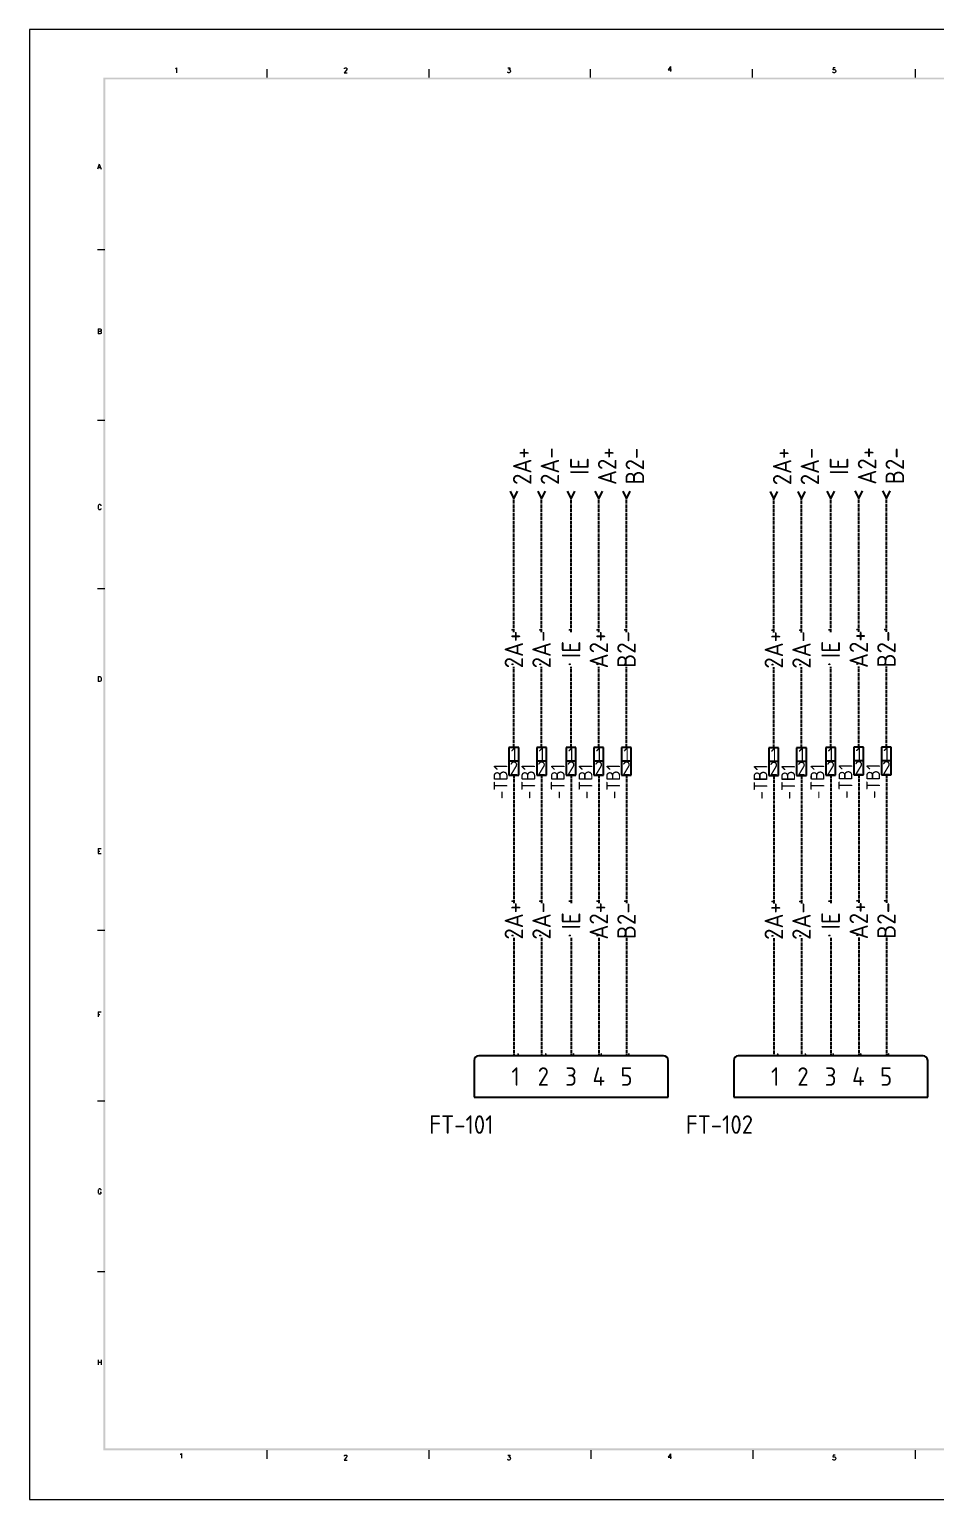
# Model space of a CAD drawing. Header units: millimetres. Extents: x 67033 to 212947, y 35102 to 335921.
# Drawn here: x 75507 to 78782, y 149414 to 154724 of the extents above; entities that cross this region are included whole.
import ezdxf
from ezdxf.enums import TextEntityAlignment as Align

# ---------------------------------------------------------------- set-up
doc = ezdxf.new("R2010")
doc.units = ezdxf.units.MM
doc.linetypes.add('ACAD_ISO02W100', pattern=[15, 12, -3])
for name, color, linetype in [('BORDER', 7, 'Continuous'), ('DESC', 1, 'Continuous'), ('MISC', 2, 'Continuous'), ('RED_2.5mm^2', 1, 'Continuous'), ('SYMS', 7, 'Continuous'), ('TAGS', 51, 'Continuous'), ('TERMS', 4, 'Continuous')]:
    doc.layers.add(name, color=color, linetype=linetype)
doc.styles.add('ROMANS', font='romans.shx', dxfattribs={"height": 0.3})
doc.styles.add('WD_IEC', font='isocp2.shx', dxfattribs={"width": 0.9, "height": 4})

# ---------------------------------------------------------------- blocks, each defined once
blk = doc.blocks.new('VCN1_12P_6B1C')
at = {"layer": 'SYMS'}
for p, q in [((-45, 40), (-45, 0)), ((160, 45), (-40, 45)), ((165, 0), (165, 40)), ((-45, 0), (165, 0))]:
    blk.add_line(p, q, dxfattribs=at)
for centre, start, end in [((-40, 40), 90, 180), ((160, 40), 0, 90)]:
    blk.add_arc(centre, 5, start, end, dxfattribs=at)
at = {"layer": 'SYMS', "linetype": 'Continuous', "style": 'WD_IEC', "width": 0.9, "flags": 8}
for tag, p in [('TERMDESC01P', (-3, 51)), ('TERMDESC02P', (27, 51)), ('TERMDESC03P', (57, 51)), ('TERMDESC04P', (87, 51)), ('TERMDESC05P', (117, 51))]:
    blk.add_attdef(tag, p, '', height=6, rotation=90, dxfattribs=at)
at = {"layer": 'SYMS', "style": 'WD_IEC'}
for tag, p in [('X2WIRE01P', (3, 51)), ('X2WIRE02P', (33, 51)), ('X2WIRE03P', (63, 51)), ('X2WIRE04P', (93, 51)), ('X2WIRE05P', (123, 51))]:
    blk.add_attdef(tag, text='', height=6, rotation=90, dxfattribs=at).set_placement(p, align=Align.TOP_LEFT)
for tag, p in [('X2_TINY_DOT_DONT_REMOVE_01P', (0, 45)), ('X2_TINY_DOT_DONT_REMOVE_02P', (30, 45)), ('X2_TINY_DOT_DONT_REMOVE_03P', (60, 45)), ('X2_TINY_DOT_DONT_REMOVE_04P', (90, 45)), ('X2_TINY_DOT_DONT_REMOVE_05P', (120, 45))]:
    blk.add_attdef(tag, p, '', height=0.03, dxfattribs=at)
at = {"layer": 'SYMS', "style": 'WD_IEC', "flags": 1}
for tag, p, height in [('X2TERM01P', (0, 45), 0.96), ('X2TERM02P', (30, 45), 0.96), ('X2TERM03P', (60, 45), 0.96), ('X2TERM04P', (90, 45), 0.96), ('X2TERM05P', (120, 45), 0.96), ('MFG', (8.2, 12), 4.5), ('CAT', (8.2, 4.5), 4.5), ('ACE_FLAG', (0, -5.3), 0.96), ('ASSYCODE', (8.2, -8.2), 3), ('CATDESC', (8.2, -17.2), 3)]:
    blk.add_attdef(tag, p, '', height=height, dxfattribs=at)
at = {"layer": 'SYMS', "style": 'WD_IEC'}
for tag, p in [('INST', (-24, 22.2)), ('LOC', (-24, 13.8)), ('DESC1', (-24, -3.3)), ('TAG1', (-24, 5.4)), ('DESC2', (-24, -13.8)), ('DESC3', (-24, -24.3)), ('XREF', (-24, -34.8))]:
    blk.add_attdef(tag, text='', height=7.5, dxfattribs=at).set_placement(p, align=Align.RIGHT)
for tag, p in [('TERM01P', (0, 22.5)), ('TERM02P', (30, 22.5)), ('TERM03P', (60, 22.5)), ('TERM04P', (90, 22.5)), ('TERM05P', (120, 22.5))]:
    blk.add_attdef(tag, text='', height=6, dxfattribs=at).set_placement(p, align=Align.MIDDLE_CENTER)
at = {"layer": 'SYMS', "style": 'WD_IEC', "width": 0.9, "flags": 1}
for tag, p in [('X1LINK', (144, 22.5)), ('FAMILY', (-4.4, 2.9)), ('GENDER', (-4.2, -7)), ('WDBLKNAM', (-4.2, -12.4))]:
    blk.add_attdef(tag, p, '', height=1.5, dxfattribs=at)
blk = doc.blocks.new('VSP1001')
for p, q in [((1.75, 5), (-1.75, 5)), ((-1.75, 5), (-1.75, -5)), ((1.75, -5), (1.75, 5)), ((1.75, 0), (-1.75, 0)), ((-1.75, -5), (1.75, -5))]:
    blk.add_line(p, q)
at = {"linetype": 'Continuous', "style": 'WD_IEC', "width": 0.9, "flags": 8}
blk.add_attdef('TERMDESC01', (-1, 6), '', height=2, rotation=90, dxfattribs=at)
blk.add_attdef('X2WIRE01', text='', height=2, rotation=90, dxfattribs=at).set_placement((1, 6), align=Align.TOP_LEFT)
at = {"style": 'WD_IEC'}
for tag, p in [('INST', (-4, 5)), ('TAG1', (-4, -1)), ('LOC', (-4, 2)), ('DESC1', (-4, -4.1)), ('DESC3', (-4, -11.6)), ('DESC2', (-4, -7.85))]:
    blk.add_attdef(tag, text='', height=2.5, dxfattribs=at).set_placement(p, align=Align.RIGHT)
for tag, p in [('TERM01', (0, 2.5)), ('TERM02', (0, -2.5))]:
    blk.add_attdef(tag, text='', height=2, dxfattribs=at).set_placement(p, align=Align.MIDDLE_CENTER)
at = {"style": 'WD_IEC', "width": 0.9, "flags": 1}
for tag, p in [('CAT', (-0.96, 0.48)), ('MFG', (-0.88, 1.65)), ('ACE_FLAG', (-0.5, 4.5)), ('X2TERM01', (0, 5)), ('ASSYCODE', (-1.03, -0.58)), ('FAMILY', (-1.03, -1.66)), ('X8TERM02', (0, -5))]:
    blk.add_attdef(tag, p, '', height=0.25, dxfattribs=at)
at = {"linetype": 'Continuous', "style": 'WD_IEC', "width": 0.9, "flags": 8}
blk.add_attdef('TERMDESC02', text='', height=2, rotation=90, dxfattribs=at).set_placement((-1, -6), align=Align.RIGHT)
blk.add_attdef('X8WIRE02', text='', height=2, rotation=90, dxfattribs=at).set_placement((1, -6), align=Align.TOP_RIGHT)
blk = doc.blocks.new('HA1X2Y')
blk.add_lwpolyline([(1.25, 2.5), (0, 0), (-1.25, 2.5)])
at = {"style": 'WD_IEC', "flags": 8}
for tag, p in [('DESC2', (0, 3.75)), ('DESC1', (0, 7.6))]:
    blk.add_attdef(tag, text='', height=2.5, dxfattribs=at).set_placement(p, align=Align.CENTER)
at = {"style": 'WD_IEC', "flags": 1}
blk.add_attdef('X8TERM01', (0, 0), '', height=0.32, dxfattribs=at)
blk = doc.blocks.new('VT0_LGENERIC')
at = {"style": 'WD_IEC'}
blk.add_attdef('COLOR', text='', height=2.5, rotation=90, dxfattribs=at).set_placement((0, 0), align=Align.MIDDLE_CENTER)
at = {"style": 'WD_IEC', "flags": 1}
for tag, p in [('X2TERM01', (0, 4)), ('X8TERM01', (0, -4))]:
    blk.add_attdef(tag, p, '', height=0.16, rotation=90, dxfattribs=at)
at = {"style": 'WD_IEC'}
for tag, p in [('X2_TINY_DOT_DONT_REMOVE', (0, 4)), ('X8_TINY_DOT_DONT_REMOVE', (0, -4))]:
    blk.add_attdef(tag, p, '', height=0.0001, rotation=90, dxfattribs=at)

msp = doc.modelspace()

# ---------------------------------------------------------------- linework, layer by layer
at = {"layer": 'BORDER', "linetype": 'Continuous', "lineweight": 9}
for p, q in [((76365.3, 154580.8), (76365.3, 154549.6)), ((76950.8, 154580.8), (76950.8, 154549.6)), ((77533.9, 154580.8), (77533.9, 154549.6)), ((78119.4, 154580.8), (78119.4, 154549.6)), ((78707.3, 154580.8), (78707.3, 154549.6)), ((75779.8, 153928.3), (75753, 153928.3)), ((75779.8, 153311.5), (75753, 153311.5)), ((75779.8, 152703.7), (75753, 152703.7)), ((75779.8, 151470.1), (75753, 151470.1)), ((75779.8, 150853.4), (75753, 150853.4)), ((75779.8, 150236.6), (75753, 150236.6)), ((76365.3, 149593), (76365.3, 149561.7)), ((76950.8, 149593), (76950.8, 149561.7)), ((77536.3, 149593), (77536.3, 149561.7)), ((78121.8, 149593), (78121.8, 149561.7)), ((78707.3, 149593), (78707.3, 149561.7))]:
    msp.add_line(p, q, dxfattribs=at)
msp.add_lwpolyline([(75507.2, 149414.2), (83024.7, 149414.2), (83024.7, 154723.9), (75507.2, 154723.9)], close=True, dxfattribs=at)
at = {"layer": 'BORDER', "lineweight": 9}
for points in [[(75781.2, 154543.8), (75774.9, 154550), (75781.2, 149599), (75774.9, 149592.6)], [(82840.1, 154543.8), (82846.4, 154550), (75781.2, 154543.8), (75774.9, 154550)], [(75781.2, 149599), (75774.9, 149592.6), (82840.1, 149599), (82846.4, 149592.6)]]:
    msp.add_trace(points, dxfattribs=at)
at = {"layer": 'RED_2.5mm^2', "linetype": 'ACAD_ISO02W100'}
for p, q in [((77257.7, 152546.4), (77257.7, 153030.6)), ((77357.8, 152546.4), (77357.8, 153030.6)), ((77564.6, 152546.4), (77564.6, 153030.6)), ((77664.7, 152546.4), (77664.7, 153030.6)), ((78197, 152545.4), (78197, 153029.6)), ((78297.1, 152545.4), (78297.1, 153029.6)), ((78503.8, 152547.7), (78503.8, 153031.9)), ((78603.9, 152547.7), (78603.9, 153031.9)), ((77257.7, 152130.8), (77257.7, 152422.1)), ((77357.8, 152130.8), (77357.8, 152422.1)), ((77564.6, 152130.8), (77564.6, 152422.1)), ((77664.7, 152130.8), (77664.7, 152422.1)), ((78197, 152129.7), (78197, 152421)), ((78297.1, 152129.7), (78297.1, 152421)), ((78503.8, 152132), (78503.8, 152423.3)), ((78603.9, 152132), (78603.9, 152423.3)), ((77257.7, 152030.6), (77257.7, 151566.8)), ((77357.8, 152030.6), (77357.8, 151566.8)), ((77564.6, 152030.6), (77564.6, 151566.8)), ((77664.7, 152030.6), (77664.7, 151566.8)), ((78197, 152029.6), (78197, 151565.7)), ((78297.1, 152029.6), (78297.1, 151565.7)), ((78503.8, 152031.9), (78503.8, 151568)), ((78603.9, 152031.9), (78603.9, 151568)), ((77257.7, 151442.5), (77257.7, 151017.3)), ((77357.8, 151442.5), (77357.8, 151019.1)), ((77564.6, 151442.5), (77564.6, 151017.3)), ((77664.7, 151442.5), (77664.7, 151017.3)), ((78197, 151441.4), (78197, 151016.2)), ((78297.1, 151441.4), (78297.1, 151018)), ((78503.8, 151443.7), (78503.8, 151018.5)), ((78603.9, 151443.7), (78603.9, 151018.5))]:
    msp.add_line(p, q, dxfattribs=at)
at = {"layer": 'RED_2.5mm^2', "color": 2, "linetype": 'ACAD_ISO02W100'}
for p, q in [((77464.5, 152546.4), (77464.5, 153030.6)), ((78402.5, 152546.4), (78402.5, 153030.6)), ((77464.5, 152130.8), (77464.5, 152422.1)), ((78402.5, 152130.8), (78402.5, 152422.1)), ((77464.5, 152030.6), (77464.5, 151566.8)), ((78402.5, 152030.6), (78402.5, 151566.8)), ((77464.5, 151442.5), (77464.5, 151017.3)), ((78402.5, 151442.5), (78402.5, 151017.3))]:
    msp.add_line(p, q, dxfattribs=at)

# ---------------------------------------------------------------- block references
at = {"layer": 'SYMS', "linetype": 'ACAD_ISO02W100'}
ref = msp.add_blockref('HA1X2Y', (77257.7, 153030.6), dxfattribs=dict(at, xscale=10.01234772107148, yscale=10.01234772107148, zscale=10.01234772107148))
ref.add_attrib('DESC1', '2A+', dxfattribs={"layer": 'DESC', "height": 66.75, "rotation": 90, "style": 'WD_IEC', "flags": 8}).set_placement((77321.3, 153146.5), align=Align.CENTER)
ref = msp.add_blockref('HA1X2Y', (77357.8, 153030.6), dxfattribs=dict(at, xscale=10.01234772107148, yscale=10.01234772107148, zscale=10.01234772107148))
ref.add_attrib('DESC1', '2A-', dxfattribs={"layer": 'DESC', "height": 66.75, "rotation": 90, "style": 'WD_IEC', "flags": 8}).set_placement((77421.4, 153146.5), align=Align.CENTER)
ref = msp.add_blockref('HA1X2Y', (77564.6, 153030.6), dxfattribs=dict(at, xscale=10.01234772107148, yscale=10.01234772107148, zscale=10.01234772107148))
ref.add_attrib('DESC1', 'A2+', dxfattribs={"layer": 'DESC', "height": 66.75, "rotation": 90, "style": 'WD_IEC', "flags": 8}).set_placement((77628.2, 153146.5), align=Align.CENTER)
ref = msp.add_blockref('HA1X2Y', (77664.7, 153030.6), dxfattribs=dict(at, xscale=10.01234772107148, yscale=10.01234772107148, zscale=10.01234772107148))
ref.add_attrib('DESC1', 'B2-', dxfattribs={"layer": 'DESC', "height": 66.75, "rotation": 90, "style": 'WD_IEC', "flags": 8}).set_placement((77728.3, 153146.5), align=Align.CENTER)
ref = msp.add_blockref('HA1X2Y', (78197, 153029.6), dxfattribs=dict(at, xscale=10.01234772107148, yscale=10.01234772107148, zscale=10.01234772107148))
ref.add_attrib('DESC1', '2A+', dxfattribs={"layer": 'DESC', "height": 66.75, "rotation": 90, "style": 'WD_IEC', "flags": 8}).set_placement((78260.5, 153145.4), align=Align.CENTER)
ref = msp.add_blockref('HA1X2Y', (78297.1, 153029.6), dxfattribs=dict(at, xscale=10.01234772107148, yscale=10.01234772107148, zscale=10.01234772107148))
ref.add_attrib('DESC1', '2A-', dxfattribs={"layer": 'DESC', "height": 66.75, "rotation": 90, "style": 'WD_IEC', "flags": 8}).set_placement((78360.7, 153145.4), align=Align.CENTER)
ref = msp.add_blockref('HA1X2Y', (78503.8, 153031.9), dxfattribs=dict(at, xscale=10.01234772107148, yscale=10.01234772107148, zscale=10.01234772107148))
ref.add_attrib('DESC1', 'A2+', dxfattribs={"layer": 'DESC', "height": 66.75, "rotation": 90, "style": 'WD_IEC', "flags": 8}).set_placement((78567.3, 153147.7), align=Align.CENTER)
ref = msp.add_blockref('HA1X2Y', (78603.9, 153031.9), dxfattribs=dict(at, xscale=10.01234772107148, yscale=10.01234772107148, zscale=10.01234772107148))
ref.add_attrib('DESC1', 'B2-', dxfattribs={"layer": 'DESC', "height": 66.75, "rotation": 90, "style": 'WD_IEC', "flags": 8}).set_placement((78667.5, 153147.7), align=Align.CENTER)
ref = msp.add_blockref('HA1X2Y', (77464.5, 153030.6), dxfattribs=dict(at, xscale=10.01234772107148, yscale=10.01234772107148, zscale=10.01234772107148))
ref.add_attrib('DESC1', 'IE', dxfattribs={"layer": 'DESC', "height": 66.75, "rotation": 90, "style": 'WD_IEC', "flags": 8}).set_placement((77528, 153146.5), align=Align.CENTER)
ref = msp.add_blockref('HA1X2Y', (78402.5, 153030.6), dxfattribs=dict(at, xscale=10.01234772107148, yscale=10.01234772107148, zscale=10.01234772107148))
ref.add_attrib('DESC1', 'IE', dxfattribs={"layer": 'DESC', "height": 66.75, "rotation": 90, "style": 'WD_IEC', "flags": 8}).set_placement((78466.1, 153146.5), align=Align.CENTER)
ref = msp.add_blockref('VT0_LGENERIC', (77257.7, 152484.3), dxfattribs=dict(at, xscale=10.01234772107148, yscale=10.01234772107148, zscale=10.01234772107148))
ref.add_attrib('X8_TINY_DOT_DONT_REMOVE', '.', (77257.7, 152422.1), dxfattribs={"layer": 'MISC', "height": 66.7, "rotation": 90, "style": 'WD_IEC'})
ref.add_attrib('X2_TINY_DOT_DONT_REMOVE', '.', (77257.7, 152546.4), dxfattribs={"layer": 'MISC', "height": 66.7, "rotation": 90, "style": 'WD_IEC'})
ref.add_attrib('COLOR', '2A+', dxfattribs={"layer": 'MISC', "height": 66.75, "rotation": 90, "style": 'WD_IEC'}).set_placement((77257.7, 152484.3), align=Align.MIDDLE_CENTER)
ref = msp.add_blockref('VT0_LGENERIC', (77357.8, 152484.3), dxfattribs=dict(at, xscale=10.01234772107148, yscale=10.01234772107148, zscale=10.01234772107148))
ref.add_attrib('X8_TINY_DOT_DONT_REMOVE', '.', (77357.8, 152422.1), dxfattribs={"layer": 'MISC', "height": 66.7, "rotation": 90, "style": 'WD_IEC'})
ref.add_attrib('X2_TINY_DOT_DONT_REMOVE', '.', (77357.8, 152546.4), dxfattribs={"layer": 'MISC', "height": 66.7, "rotation": 90, "style": 'WD_IEC'})
ref.add_attrib('COLOR', '2A-', dxfattribs={"layer": 'MISC', "height": 66.75, "rotation": 90, "style": 'WD_IEC'}).set_placement((77357.8, 152484.3), align=Align.MIDDLE_CENTER)
ref = msp.add_blockref('VT0_LGENERIC', (77464.5, 152484.3), dxfattribs=dict(at, xscale=10.01234772107148, yscale=10.01234772107148, zscale=10.01234772107148))
ref.add_attrib('X8_TINY_DOT_DONT_REMOVE', '.', (77464.5, 152422.1), dxfattribs={"layer": 'MISC', "height": 66.7, "rotation": 90, "style": 'WD_IEC'})
ref.add_attrib('X2_TINY_DOT_DONT_REMOVE', '.', (77464.5, 152546.4), dxfattribs={"layer": 'MISC', "height": 66.7, "rotation": 90, "style": 'WD_IEC'})
ref.add_attrib('COLOR', 'IE', dxfattribs={"layer": 'MISC', "height": 66.75, "rotation": 90, "style": 'WD_IEC'}).set_placement((77464.5, 152484.3), align=Align.MIDDLE_CENTER)
ref = msp.add_blockref('VT0_LGENERIC', (77564.6, 152484.3), dxfattribs=dict(at, xscale=10.01234772107148, yscale=10.01234772107148, zscale=10.01234772107148))
ref.add_attrib('X8_TINY_DOT_DONT_REMOVE', '.', (77564.6, 152422.1), dxfattribs={"layer": 'MISC', "height": 66.7, "rotation": 90, "style": 'WD_IEC'})
ref.add_attrib('X2_TINY_DOT_DONT_REMOVE', '.', (77564.6, 152546.4), dxfattribs={"layer": 'MISC', "height": 66.7, "rotation": 90, "style": 'WD_IEC'})
ref.add_attrib('COLOR', 'A2+', dxfattribs={"layer": 'MISC', "height": 66.75, "rotation": 90, "style": 'WD_IEC'}).set_placement((77564.6, 152484.3), align=Align.MIDDLE_CENTER)
ref = msp.add_blockref('VT0_LGENERIC', (77664.7, 152484.3), dxfattribs=dict(at, xscale=10.01234772107148, yscale=10.01234772107148, zscale=10.01234772107148))
ref.add_attrib('X8_TINY_DOT_DONT_REMOVE', '.', (77664.7, 152422.1), dxfattribs={"layer": 'MISC', "height": 66.7, "rotation": 90, "style": 'WD_IEC'})
ref.add_attrib('X2_TINY_DOT_DONT_REMOVE', '.', (77664.7, 152546.4), dxfattribs={"layer": 'MISC', "height": 66.7, "rotation": 90, "style": 'WD_IEC'})
ref.add_attrib('COLOR', 'B2-', dxfattribs={"layer": 'MISC', "height": 66.75, "rotation": 90, "style": 'WD_IEC'}).set_placement((77664.7, 152484.3), align=Align.MIDDLE_CENTER)
ref = msp.add_blockref('VT0_LGENERIC', (78197, 152483.2), dxfattribs=dict(at, xscale=10.01234772107148, yscale=10.01234772107148, zscale=10.01234772107148))
ref.add_attrib('X8_TINY_DOT_DONT_REMOVE', '.', (78197, 152421), dxfattribs={"layer": 'MISC', "height": 66.7, "rotation": 90, "style": 'WD_IEC'})
ref.add_attrib('X2_TINY_DOT_DONT_REMOVE', '.', (78197, 152545.4), dxfattribs={"layer": 'MISC', "height": 66.7, "rotation": 90, "style": 'WD_IEC'})
ref.add_attrib('COLOR', '2A+', dxfattribs={"layer": 'MISC', "height": 66.75, "rotation": 90, "style": 'WD_IEC'}).set_placement((78197, 152483.2), align=Align.MIDDLE_CENTER)
ref = msp.add_blockref('VT0_LGENERIC', (78297.1, 152483.2), dxfattribs=dict(at, xscale=10.01234772107148, yscale=10.01234772107148, zscale=10.01234772107148))
ref.add_attrib('X8_TINY_DOT_DONT_REMOVE', '.', (78297.1, 152421), dxfattribs={"layer": 'MISC', "height": 66.7, "rotation": 90, "style": 'WD_IEC'})
ref.add_attrib('X2_TINY_DOT_DONT_REMOVE', '.', (78297.1, 152545.4), dxfattribs={"layer": 'MISC', "height": 66.7, "rotation": 90, "style": 'WD_IEC'})
ref.add_attrib('COLOR', '2A-', dxfattribs={"layer": 'MISC', "height": 66.75, "rotation": 90, "style": 'WD_IEC'}).set_placement((78297.1, 152483.2), align=Align.MIDDLE_CENTER)
ref = msp.add_blockref('VT0_LGENERIC', (78402.5, 152484.3), dxfattribs=dict(at, xscale=10.01234772107148, yscale=10.01234772107148, zscale=10.01234772107148))
ref.add_attrib('X8_TINY_DOT_DONT_REMOVE', '.', (78402.5, 152422.1), dxfattribs={"layer": 'MISC', "height": 66.7, "rotation": 90, "style": 'WD_IEC'})
ref.add_attrib('X2_TINY_DOT_DONT_REMOVE', '.', (78402.5, 152546.4), dxfattribs={"layer": 'MISC', "height": 66.7, "rotation": 90, "style": 'WD_IEC'})
ref.add_attrib('COLOR', 'IE', dxfattribs={"layer": 'MISC', "height": 66.75, "rotation": 90, "style": 'WD_IEC'}).set_placement((78402.5, 152484.3), align=Align.MIDDLE_CENTER)
ref = msp.add_blockref('VT0_LGENERIC', (78503.8, 152485.5), dxfattribs=dict(at, xscale=10.01234772107148, yscale=10.01234772107148, zscale=10.01234772107148))
ref.add_attrib('X8_TINY_DOT_DONT_REMOVE', '.', (78503.8, 152423.3), dxfattribs={"layer": 'MISC', "height": 66.7, "rotation": 90, "style": 'WD_IEC'})
ref.add_attrib('X2_TINY_DOT_DONT_REMOVE', '.', (78503.8, 152547.7), dxfattribs={"layer": 'MISC', "height": 66.7, "rotation": 90, "style": 'WD_IEC'})
ref.add_attrib('COLOR', 'A2+', dxfattribs={"layer": 'MISC', "height": 66.75, "rotation": 90, "style": 'WD_IEC'}).set_placement((78503.8, 152485.5), align=Align.MIDDLE_CENTER)
ref = msp.add_blockref('VT0_LGENERIC', (78603.9, 152485.5), dxfattribs=dict(at, xscale=10.01234772107148, yscale=10.01234772107148, zscale=10.01234772107148))
ref.add_attrib('X8_TINY_DOT_DONT_REMOVE', '.', (78603.9, 152423.3), dxfattribs={"layer": 'MISC', "height": 66.7, "rotation": 90, "style": 'WD_IEC'})
ref.add_attrib('X2_TINY_DOT_DONT_REMOVE', '.', (78603.9, 152547.7), dxfattribs={"layer": 'MISC', "height": 66.7, "rotation": 90, "style": 'WD_IEC'})
ref.add_attrib('COLOR', 'B2-', dxfattribs={"layer": 'MISC', "height": 66.75, "rotation": 90, "style": 'WD_IEC'}).set_placement((78603.9, 152485.5), align=Align.MIDDLE_CENTER)
ref = msp.add_blockref('VSP1001', (77257.7, 152080.7), dxfattribs=dict(at, xscale=10.01234772107148, yscale=10.01234772107148, zscale=10.01234772107148))
ref.add_attrib('TAG1', '-TB1', dxfattribs={"layer": 'TAGS', "height": 50.06, "rotation": 90, "style": 'WD_IEC'}).set_placement((77234.8, 152070.7), align=Align.RIGHT)
ref.add_attrib('TERM01', '1', dxfattribs={"layer": 'TERMS', "height": 50.1, "style": 'WD_IEC'}).set_placement((77257.7, 152105.7), align=Align.MIDDLE_CENTER)
ref.add_attrib('TERM02', '2', dxfattribs={"layer": 'TERMS', "height": 50.1, "style": 'WD_IEC'}).set_placement((77257.7, 152055.7), align=Align.MIDDLE_CENTER)
ref = msp.add_blockref('VSP1001', (77357.8, 152080.7), dxfattribs=dict(at, xscale=10.01234772107148, yscale=10.01234772107148, zscale=10.01234772107148))
ref.add_attrib('TAG1', '-TB1', dxfattribs={"layer": 'TAGS', "height": 50.06, "rotation": 90, "style": 'WD_IEC'}).set_placement((77334.9, 152070.7), align=Align.RIGHT)
ref.add_attrib('TERM01', '1', dxfattribs={"layer": 'TERMS', "height": 50.1, "style": 'WD_IEC'}).set_placement((77357.8, 152105.7), align=Align.MIDDLE_CENTER)
ref.add_attrib('TERM02', '2', dxfattribs={"layer": 'TERMS', "height": 50.1, "style": 'WD_IEC'}).set_placement((77357.8, 152055.7), align=Align.MIDDLE_CENTER)
ref = msp.add_blockref('VSP1001', (77464.5, 152080.7), dxfattribs=dict(at, xscale=10.01234772107148, yscale=10.01234772107148, zscale=10.01234772107148))
ref.add_attrib('TAG1', '-TB1', dxfattribs={"layer": 'TAGS', "height": 50.06, "rotation": 90, "style": 'WD_IEC'}).set_placement((77441.5, 152070.7), align=Align.RIGHT)
ref.add_attrib('TERM01', '1', dxfattribs={"layer": 'TERMS', "height": 50.1, "style": 'WD_IEC'}).set_placement((77464.5, 152105.7), align=Align.MIDDLE_CENTER)
ref.add_attrib('TERM02', '2', dxfattribs={"layer": 'TERMS', "height": 50.1, "style": 'WD_IEC'}).set_placement((77464.5, 152055.7), align=Align.MIDDLE_CENTER)
ref = msp.add_blockref('VSP1001', (77564.6, 152080.7), dxfattribs=dict(at, xscale=10.01234772107148, yscale=10.01234772107148, zscale=10.01234772107148))
ref.add_attrib('TAG1', '-TB1', dxfattribs={"layer": 'TAGS', "height": 50.06, "rotation": 90, "style": 'WD_IEC'}).set_placement((77541.7, 152070.7), align=Align.RIGHT)
ref.add_attrib('TERM01', '1', dxfattribs={"layer": 'TERMS', "height": 50.1, "style": 'WD_IEC'}).set_placement((77564.6, 152105.7), align=Align.MIDDLE_CENTER)
ref.add_attrib('TERM02', '2', dxfattribs={"layer": 'TERMS', "height": 50.1, "style": 'WD_IEC'}).set_placement((77564.6, 152055.7), align=Align.MIDDLE_CENTER)
ref = msp.add_blockref('VSP1001', (77664.7, 152080.7), dxfattribs=dict(at, xscale=10.01234772107148, yscale=10.01234772107148, zscale=10.01234772107148))
ref.add_attrib('TAG1', '-TB1', dxfattribs={"layer": 'TAGS', "height": 50.06, "rotation": 90, "style": 'WD_IEC'}).set_placement((77641.8, 152070.7), align=Align.RIGHT)
ref.add_attrib('TERM01', '1', dxfattribs={"layer": 'TERMS', "height": 50.1, "style": 'WD_IEC'}).set_placement((77664.7, 152105.7), align=Align.MIDDLE_CENTER)
ref.add_attrib('TERM02', '2', dxfattribs={"layer": 'TERMS', "height": 50.1, "style": 'WD_IEC'}).set_placement((77664.7, 152055.7), align=Align.MIDDLE_CENTER)
ref = msp.add_blockref('VSP1001', (78197, 152079.6), dxfattribs=dict(at, xscale=10.01234772107148, yscale=10.01234772107148, zscale=10.01234772107148))
ref.add_attrib('TAG1', '-TB1', dxfattribs={"layer": 'TAGS', "height": 50.06, "rotation": 90, "style": 'WD_IEC'}).set_placement((78174, 152069.6), align=Align.RIGHT)
ref.add_attrib('TERM01', '1', dxfattribs={"layer": 'TERMS', "height": 50.1, "style": 'WD_IEC'}).set_placement((78197, 152104.7), align=Align.MIDDLE_CENTER)
ref.add_attrib('TERM02', '2', dxfattribs={"layer": 'TERMS', "height": 50.1, "style": 'WD_IEC'}).set_placement((78197, 152054.6), align=Align.MIDDLE_CENTER)
ref = msp.add_blockref('VSP1001', (78297.1, 152079.6), dxfattribs=dict(at, xscale=10.01234772107148, yscale=10.01234772107148, zscale=10.01234772107148))
ref.add_attrib('TAG1', '-TB1', dxfattribs={"layer": 'TAGS', "height": 50.06, "rotation": 90, "style": 'WD_IEC'}).set_placement((78274.2, 152069.6), align=Align.RIGHT)
ref.add_attrib('TERM01', '1', dxfattribs={"layer": 'TERMS', "height": 50.1, "style": 'WD_IEC'}).set_placement((78297.1, 152104.7), align=Align.MIDDLE_CENTER)
ref.add_attrib('TERM02', '2', dxfattribs={"layer": 'TERMS', "height": 50.1, "style": 'WD_IEC'}).set_placement((78297.1, 152054.6), align=Align.MIDDLE_CENTER)
ref = msp.add_blockref('VSP1001', (78402.5, 152080.7), dxfattribs=dict(at, xscale=10.01234772107148, yscale=10.01234772107148, zscale=10.01234772107148))
ref.add_attrib('TAG1', '-TB1', dxfattribs={"layer": 'TAGS', "height": 50.06, "rotation": 90, "style": 'WD_IEC'}).set_placement((78379.6, 152070.7), align=Align.RIGHT)
ref.add_attrib('TERM01', '1', dxfattribs={"layer": 'TERMS', "height": 50.1, "style": 'WD_IEC'}).set_placement((78402.5, 152105.7), align=Align.MIDDLE_CENTER)
ref.add_attrib('TERM02', '2', dxfattribs={"layer": 'TERMS', "height": 50.1, "style": 'WD_IEC'}).set_placement((78402.5, 152055.7), align=Align.MIDDLE_CENTER)
ref = msp.add_blockref('VSP1001', (78503.8, 152081.9), dxfattribs=dict(at, xscale=10.01234772107148, yscale=10.01234772107148, zscale=10.01234772107148))
ref.add_attrib('TAG1', '-TB1', dxfattribs={"layer": 'TAGS', "height": 50.06, "rotation": 90, "style": 'WD_IEC'}).set_placement((78480.9, 152071.9), align=Align.RIGHT)
ref.add_attrib('TERM01', '1', dxfattribs={"layer": 'TERMS', "height": 50.1, "style": 'WD_IEC'}).set_placement((78503.8, 152107), align=Align.MIDDLE_CENTER)
ref.add_attrib('TERM02', '2', dxfattribs={"layer": 'TERMS', "height": 50.1, "style": 'WD_IEC'}).set_placement((78503.8, 152056.9), align=Align.MIDDLE_CENTER)
ref = msp.add_blockref('VSP1001', (78603.9, 152081.9), dxfattribs=dict(at, xscale=10.01234772107148, yscale=10.01234772107148, zscale=10.01234772107148))
ref.add_attrib('TAG1', '-TB1', dxfattribs={"layer": 'TAGS', "height": 50.06, "rotation": 90, "style": 'WD_IEC'}).set_placement((78581, 152071.9), align=Align.RIGHT)
ref.add_attrib('TERM01', '1', dxfattribs={"layer": 'TERMS', "height": 50.1, "style": 'WD_IEC'}).set_placement((78603.9, 152107), align=Align.MIDDLE_CENTER)
ref.add_attrib('TERM02', '2', dxfattribs={"layer": 'TERMS', "height": 50.1, "style": 'WD_IEC'}).set_placement((78603.9, 152056.9), align=Align.MIDDLE_CENTER)
ref = msp.add_blockref('VT0_LGENERIC', (77257.7, 151504.6), dxfattribs=dict(at, xscale=10.01234772107148, yscale=10.01234772107148, zscale=10.01234772107148))
ref.add_attrib('X8_TINY_DOT_DONT_REMOVE', '.', (77257.7, 151442.5), dxfattribs={"layer": 'MISC', "height": 66.7, "rotation": 90, "style": 'WD_IEC'})
ref.add_attrib('X2_TINY_DOT_DONT_REMOVE', '.', (77257.7, 151566.8), dxfattribs={"layer": 'MISC', "height": 66.7, "rotation": 90, "style": 'WD_IEC'})
ref.add_attrib('COLOR', '2A+', dxfattribs={"layer": 'MISC', "height": 66.75, "rotation": 90, "style": 'WD_IEC'}).set_placement((77257.7, 151504.6), align=Align.MIDDLE_CENTER)
ref = msp.add_blockref('VT0_LGENERIC', (77357.8, 151504.6), dxfattribs=dict(at, xscale=10.01234772107148, yscale=10.01234772107148, zscale=10.01234772107148))
ref.add_attrib('X8_TINY_DOT_DONT_REMOVE', '.', (77357.8, 151442.5), dxfattribs={"layer": 'MISC', "height": 66.7, "rotation": 90, "style": 'WD_IEC'})
ref.add_attrib('X2_TINY_DOT_DONT_REMOVE', '.', (77357.8, 151566.8), dxfattribs={"layer": 'MISC', "height": 66.7, "rotation": 90, "style": 'WD_IEC'})
ref.add_attrib('COLOR', '2A-', dxfattribs={"layer": 'MISC', "height": 66.75, "rotation": 90, "style": 'WD_IEC'}).set_placement((77357.8, 151504.6), align=Align.MIDDLE_CENTER)
ref = msp.add_blockref('VT0_LGENERIC', (77464.5, 151504.6), dxfattribs=dict(at, xscale=10.01234772107148, yscale=10.01234772107148, zscale=10.01234772107148))
ref.add_attrib('X8_TINY_DOT_DONT_REMOVE', '.', (77464.5, 151442.5), dxfattribs={"layer": 'MISC', "height": 66.7, "rotation": 90, "style": 'WD_IEC'})
ref.add_attrib('X2_TINY_DOT_DONT_REMOVE', '.', (77464.5, 151566.8), dxfattribs={"layer": 'MISC', "height": 66.7, "rotation": 90, "style": 'WD_IEC'})
ref.add_attrib('COLOR', 'IE', dxfattribs={"layer": 'MISC', "height": 66.75, "rotation": 90, "style": 'WD_IEC'}).set_placement((77464.5, 151504.6), align=Align.MIDDLE_CENTER)
ref = msp.add_blockref('VT0_LGENERIC', (77564.6, 151504.6), dxfattribs=dict(at, xscale=10.01234772107148, yscale=10.01234772107148, zscale=10.01234772107148))
ref.add_attrib('X8_TINY_DOT_DONT_REMOVE', '.', (77564.6, 151442.5), dxfattribs={"layer": 'MISC', "height": 66.7, "rotation": 90, "style": 'WD_IEC'})
ref.add_attrib('X2_TINY_DOT_DONT_REMOVE', '.', (77564.6, 151566.8), dxfattribs={"layer": 'MISC', "height": 66.7, "rotation": 90, "style": 'WD_IEC'})
ref.add_attrib('COLOR', 'A2+', dxfattribs={"layer": 'MISC', "height": 66.75, "rotation": 90, "style": 'WD_IEC'}).set_placement((77564.6, 151504.6), align=Align.MIDDLE_CENTER)
ref = msp.add_blockref('VT0_LGENERIC', (77664.7, 151504.6), dxfattribs=dict(at, xscale=10.01234772107148, yscale=10.01234772107148, zscale=10.01234772107148))
ref.add_attrib('X8_TINY_DOT_DONT_REMOVE', '.', (77664.7, 151442.5), dxfattribs={"layer": 'MISC', "height": 66.7, "rotation": 90, "style": 'WD_IEC'})
ref.add_attrib('X2_TINY_DOT_DONT_REMOVE', '.', (77664.7, 151566.8), dxfattribs={"layer": 'MISC', "height": 66.7, "rotation": 90, "style": 'WD_IEC'})
ref.add_attrib('COLOR', 'B2-', dxfattribs={"layer": 'MISC', "height": 66.75, "rotation": 90, "style": 'WD_IEC'}).set_placement((77664.7, 151504.6), align=Align.MIDDLE_CENTER)
ref = msp.add_blockref('VT0_LGENERIC', (78197, 151503.6), dxfattribs=dict(at, xscale=10.01234772107148, yscale=10.01234772107148, zscale=10.01234772107148))
ref.add_attrib('X8_TINY_DOT_DONT_REMOVE', '.', (78197, 151441.4), dxfattribs={"layer": 'MISC', "height": 66.7, "rotation": 90, "style": 'WD_IEC'})
ref.add_attrib('X2_TINY_DOT_DONT_REMOVE', '.', (78197, 151565.7), dxfattribs={"layer": 'MISC', "height": 66.7, "rotation": 90, "style": 'WD_IEC'})
ref.add_attrib('COLOR', '2A+', dxfattribs={"layer": 'MISC', "height": 66.75, "rotation": 90, "style": 'WD_IEC'}).set_placement((78197, 151503.6), align=Align.MIDDLE_CENTER)
ref = msp.add_blockref('VT0_LGENERIC', (78297.1, 151503.6), dxfattribs=dict(at, xscale=10.01234772107148, yscale=10.01234772107148, zscale=10.01234772107148))
ref.add_attrib('X8_TINY_DOT_DONT_REMOVE', '.', (78297.1, 151441.4), dxfattribs={"layer": 'MISC', "height": 66.7, "rotation": 90, "style": 'WD_IEC'})
ref.add_attrib('X2_TINY_DOT_DONT_REMOVE', '.', (78297.1, 151565.7), dxfattribs={"layer": 'MISC', "height": 66.7, "rotation": 90, "style": 'WD_IEC'})
ref.add_attrib('COLOR', '2A-', dxfattribs={"layer": 'MISC', "height": 66.75, "rotation": 90, "style": 'WD_IEC'}).set_placement((78297.1, 151503.6), align=Align.MIDDLE_CENTER)
ref = msp.add_blockref('VT0_LGENERIC', (78402.5, 151504.6), dxfattribs=dict(at, xscale=10.01234772107148, yscale=10.01234772107148, zscale=10.01234772107148))
ref.add_attrib('X8_TINY_DOT_DONT_REMOVE', '.', (78402.5, 151442.5), dxfattribs={"layer": 'MISC', "height": 66.7, "rotation": 90, "style": 'WD_IEC'})
ref.add_attrib('X2_TINY_DOT_DONT_REMOVE', '.', (78402.5, 151566.8), dxfattribs={"layer": 'MISC', "height": 66.7, "rotation": 90, "style": 'WD_IEC'})
ref.add_attrib('COLOR', 'IE', dxfattribs={"layer": 'MISC', "height": 66.75, "rotation": 90, "style": 'WD_IEC'}).set_placement((78402.5, 151504.6), align=Align.MIDDLE_CENTER)
ref = msp.add_blockref('VT0_LGENERIC', (78503.8, 151505.9), dxfattribs=dict(at, xscale=10.01234772107148, yscale=10.01234772107148, zscale=10.01234772107148))
ref.add_attrib('X8_TINY_DOT_DONT_REMOVE', '.', (78503.8, 151443.7), dxfattribs={"layer": 'MISC', "height": 66.7, "rotation": 90, "style": 'WD_IEC'})
ref.add_attrib('X2_TINY_DOT_DONT_REMOVE', '.', (78503.8, 151568), dxfattribs={"layer": 'MISC', "height": 66.7, "rotation": 90, "style": 'WD_IEC'})
ref.add_attrib('COLOR', 'A2+', dxfattribs={"layer": 'MISC', "height": 66.75, "rotation": 90, "style": 'WD_IEC'}).set_placement((78503.8, 151505.9), align=Align.MIDDLE_CENTER)
ref = msp.add_blockref('VT0_LGENERIC', (78603.9, 151505.9), dxfattribs=dict(at, xscale=10.01234772107148, yscale=10.01234772107148, zscale=10.01234772107148))
ref.add_attrib('X8_TINY_DOT_DONT_REMOVE', '.', (78603.9, 151443.7), dxfattribs={"layer": 'MISC', "height": 66.7, "rotation": 90, "style": 'WD_IEC'})
ref.add_attrib('X2_TINY_DOT_DONT_REMOVE', '.', (78603.9, 151568), dxfattribs={"layer": 'MISC', "height": 66.7, "rotation": 90, "style": 'WD_IEC'})
ref.add_attrib('COLOR', 'B2-', dxfattribs={"layer": 'MISC', "height": 66.75, "rotation": 90, "style": 'WD_IEC'}).set_placement((78603.9, 151505.9), align=Align.MIDDLE_CENTER)
ref = msp.add_blockref('VCN1_12P_6B1C', (77264.2, 150867.1), dxfattribs=dict(at, xscale=3.33744924035716, yscale=3.33744924035716, zscale=3.33744924035716))
ref.add_attrib('X2_TINY_DOT_DONT_REMOVE_01P', '.', (77264.2, 151017.3), dxfattribs={"layer": 'MISC', "height": 66.7, "style": 'WD_IEC'})
ref.add_attrib('TERM01P', '1', dxfattribs={"layer": 'TERMS', "height": 66.7, "style": 'WD_IEC'}).set_placement((77264.2, 150942.2), align=Align.MIDDLE_CENTER)
ref.add_attrib('TAG1', 'FT-101', dxfattribs={"layer": 'TAGS', "height": 66.75, "style": 'WD_IEC'}).set_placement((77184.1, 150735.2), align=Align.RIGHT)
ref.add_attrib('X2_TINY_DOT_DONT_REMOVE_02P', '.', (77364.3, 151017.3), dxfattribs={"layer": 'MISC', "height": 66.7, "style": 'WD_IEC'})
ref.add_attrib('TERM02P', '2', dxfattribs={"layer": 'TERMS', "height": 66.7, "style": 'WD_IEC'}).set_placement((77364.3, 150942.2), align=Align.MIDDLE_CENTER)
ref.add_attrib('X2_TINY_DOT_DONT_REMOVE_03P', '.', (77464.5, 151017.3), dxfattribs={"layer": 'MISC', "height": 66.7, "style": 'WD_IEC'})
ref.add_attrib('TERM03P', '3', dxfattribs={"layer": 'TERMS', "height": 66.7, "style": 'WD_IEC'}).set_placement((77464.5, 150942.2), align=Align.MIDDLE_CENTER)
ref.add_attrib('X2_TINY_DOT_DONT_REMOVE_04P', '.', (77564.6, 151017.3), dxfattribs={"layer": 'MISC', "height": 66.7, "style": 'WD_IEC'})
ref.add_attrib('TERM04P', '4', dxfattribs={"layer": 'TERMS', "height": 66.7, "style": 'WD_IEC'}).set_placement((77564.6, 150942.2), align=Align.MIDDLE_CENTER)
ref.add_attrib('X2_TINY_DOT_DONT_REMOVE_05P', '.', (77664.7, 151017.3), dxfattribs={"layer": 'MISC', "height": 66.7, "style": 'WD_IEC'})
ref.add_attrib('TERM05P', '5', dxfattribs={"layer": 'TERMS', "height": 66.7, "style": 'WD_IEC'}).set_placement((77664.7, 150942.2), align=Align.MIDDLE_CENTER)
ref = msp.add_blockref('VCN1_12P_6B1C', (78202.3, 150867.1), dxfattribs=dict(at, xscale=3.33744924035716, yscale=3.33744924035716, zscale=3.33744924035716))
ref.add_attrib('X2_TINY_DOT_DONT_REMOVE_01P', '.', (78202.3, 151017.3), dxfattribs={"layer": 'MISC', "height": 66.7, "style": 'WD_IEC'})
ref.add_attrib('TERM01P', '1', dxfattribs={"layer": 'TERMS', "height": 66.7, "style": 'WD_IEC'}).set_placement((78202.3, 150942.2), align=Align.MIDDLE_CENTER)
ref.add_attrib('TAG1', 'FT-102', dxfattribs={"layer": 'TAGS', "height": 66.75, "style": 'WD_IEC'}).set_placement((78122.2, 150735.2), align=Align.RIGHT)
ref.add_attrib('X2_TINY_DOT_DONT_REMOVE_02P', '.', (78302.4, 151017.3), dxfattribs={"layer": 'MISC', "height": 66.7, "style": 'WD_IEC'})
ref.add_attrib('TERM02P', '2', dxfattribs={"layer": 'TERMS', "height": 66.7, "style": 'WD_IEC'}).set_placement((78302.4, 150942.2), align=Align.MIDDLE_CENTER)
ref.add_attrib('X2_TINY_DOT_DONT_REMOVE_03P', '.', (78402.5, 151017.3), dxfattribs={"layer": 'MISC', "height": 66.7, "style": 'WD_IEC'})
ref.add_attrib('TERM03P', '3', dxfattribs={"layer": 'TERMS', "height": 66.7, "style": 'WD_IEC'}).set_placement((78402.5, 150942.2), align=Align.MIDDLE_CENTER)
ref.add_attrib('X2_TINY_DOT_DONT_REMOVE_04P', '.', (78502.6, 151017.3), dxfattribs={"layer": 'MISC', "height": 66.7, "style": 'WD_IEC'})
ref.add_attrib('TERM04P', '4', dxfattribs={"layer": 'TERMS', "height": 66.7, "style": 'WD_IEC'}).set_placement((78502.6, 150942.2), align=Align.MIDDLE_CENTER)
ref.add_attrib('X2_TINY_DOT_DONT_REMOVE_05P', '.', (78602.8, 151017.3), dxfattribs={"layer": 'MISC', "height": 66.7, "style": 'WD_IEC'})
ref.add_attrib('TERM05P', '5', dxfattribs={"layer": 'TERMS', "height": 66.7, "style": 'WD_IEC'}).set_placement((78602.8, 150942.2), align=Align.MIDDLE_CENTER)

# ---------------------------------------------------------------- texts
at = {"layer": 'BORDER', "linetype": 'Continuous', "lineweight": 9, "style": 'ROMANS'}
for s, p in [('1', (76030.1, 154567.4)), ('2', (76642.4, 154567.4)), ('3', (77232.4, 154567.4)), ('4', (77813.4, 154571.9)), ('5', (78407.8, 154567.4)), ('A', (75753, 154218.8)), ('B', (75753, 153624.4)), ('C', (75753, 152989.7)), ('D', (75753, 152368.5)), ('E', (75753, 151747.2)), ('F', (75753, 151157.3)), ('G', (75753, 150518.2)), ('H', (75753, 149901.4)), ('1', (76048, 149563.3)), ('2', (76642.4, 149557.2)), ('3', (77232.4, 149557.2)), ('4', (77813.4, 149561.7)), ('5', (78407.8, 149557.2))]:
    msp.add_text(s, height=17.9, dxfattribs=at).set_placement(p)

doc.saveas('drawing.dxf')
